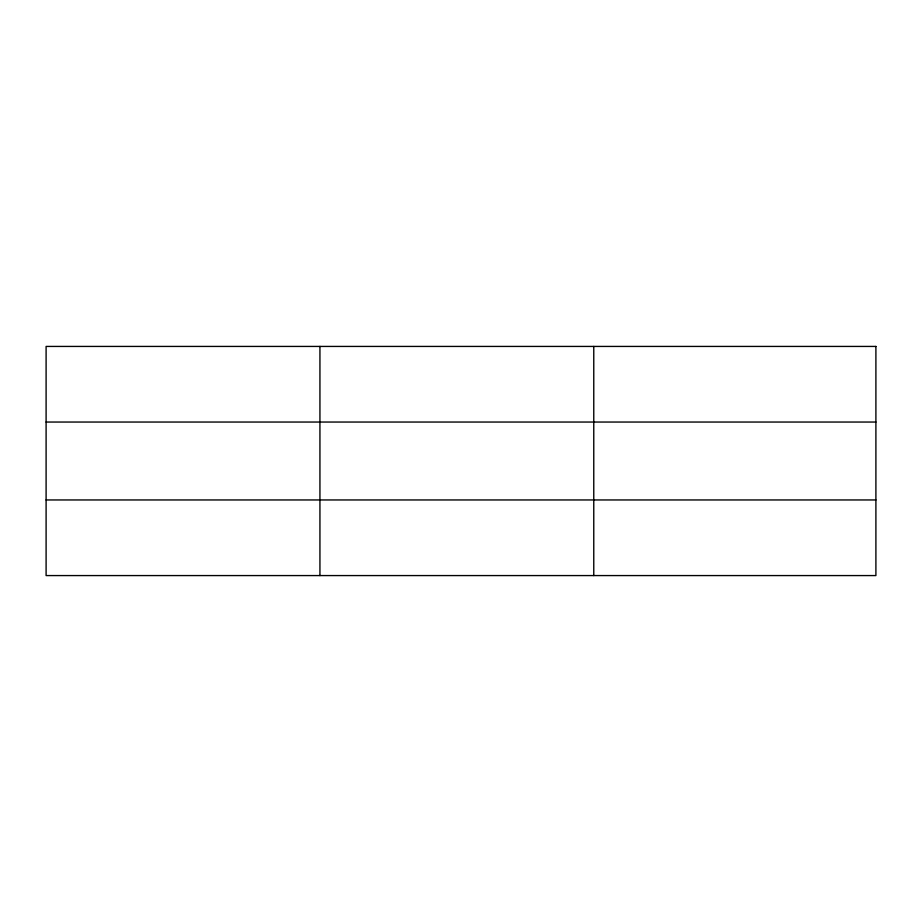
<?xml version="1.0" encoding="UTF-8"?>
<svg xmlns="http://www.w3.org/2000/svg" width="922" height="922" viewBox="0 0 922 922"><rect width="100%" height="100%" fill="white"/><g stroke="black" fill="none" stroke-linecap="round" stroke-linejoin="round"><path stroke-width="1.38" d="M319.934 575.57L319.934 346.43M593.768 575.57L593.768 346.43M46.1 422.046L875.9 422.046M46.1 499.955L875.9 499.955M875.9 346.43L875.9 575.57L46.1 575.57L46.1 346.43L875.9 346.43"/></g></svg>
